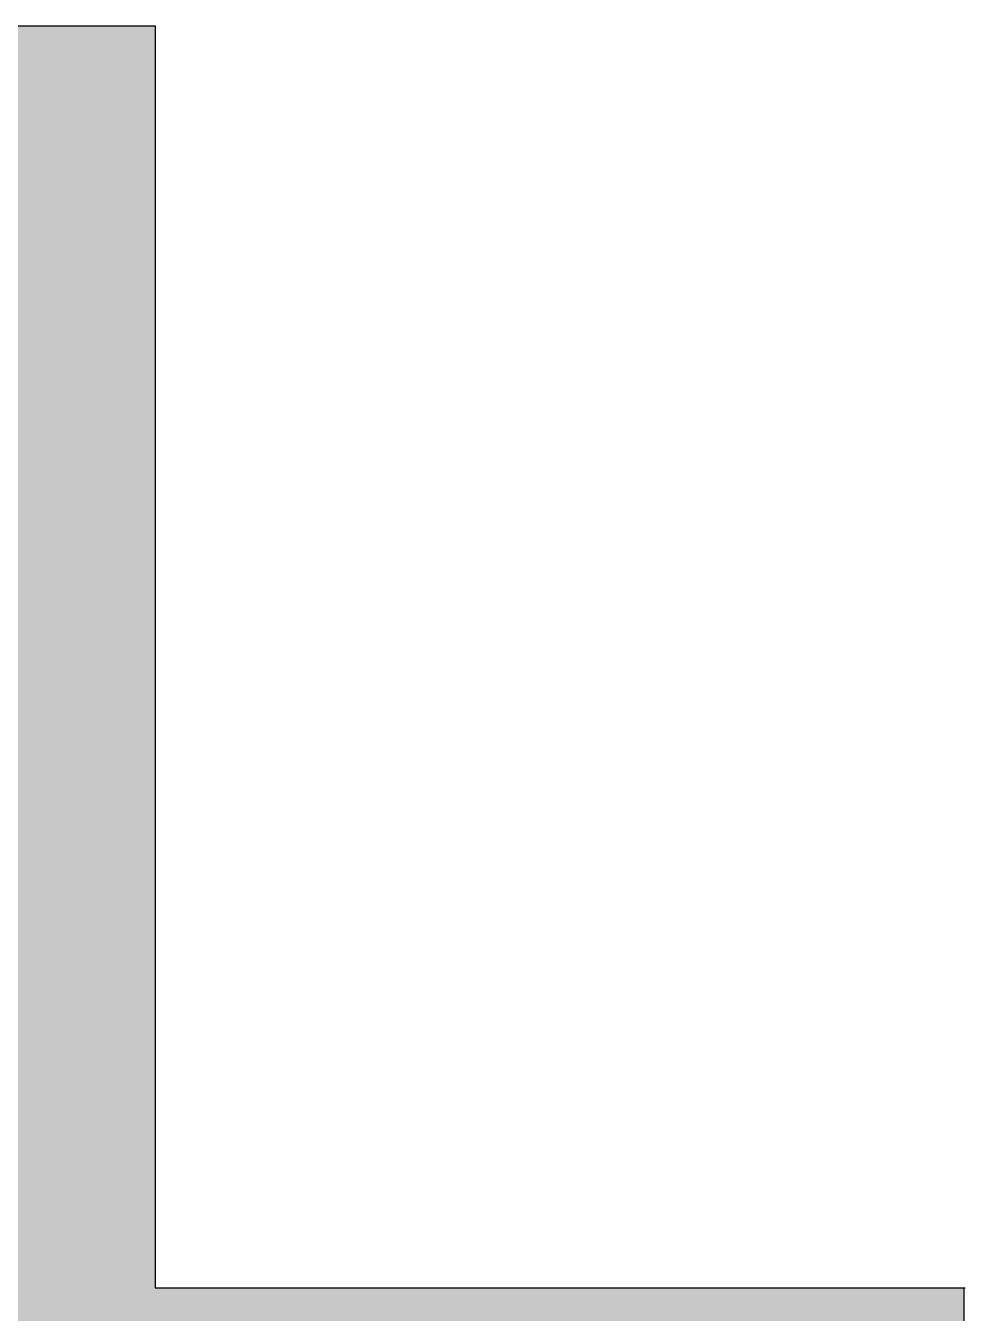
# Model space of a CAD drawing. Header units: millimetres. Extents: x 400382 to 401500, y 4543975 to 4544133.
# Drawn here: x 401425.068 to 401426.34, y 4544051.279 to 4544053.023 of the extents above; entities that cross this region are included whole.
import ezdxf

# ---------------------------------------------------------------- set-up
doc = ezdxf.new("R2010")
doc.units = ezdxf.units.MM
doc.linetypes.add('HIDDEN', pattern=[0.375, 0.25, -0.125])
for name, color, linetype in [('kesit prota', 1, 'Continuous'), ('kesit tarama prota', 252, 'Continuous'), ('merdiven prota', 2, 'Continuous')]:
    doc.layers.add(name, color=color, linetype=linetype)

msp = doc.modelspace()

# ---------------------------------------------------------------- hatches: boundary and pattern name
at = {"layer": 'kesit tarama prota'}
h = msp.add_hatch(color=256, dxfattribs=at)
h.dxf.hatch_style = 1
h.paths.add_polyline_path([(401422.6066, 4544051.3195), (401420.4781, 4544050.1134), (401426.3387, 4544050.1134), (401426.3387, 4544051.3134), (401425.243, 4544051.3134), (401425.243, 4544053.0234), (401424.943, 4544053.0234), (401424.943, 4544052.8734), (401424.643, 4544052.8734), (401424.643, 4544052.7034), (401424.343, 4544052.7034), (401424.343, 4544052.5334), (401424.043, 4544052.5334), (401424.043, 4544052.3634), (401423.743, 4544052.3634), (401423.743, 4544052.1934), (401423.443, 4544052.1934), (401423.443, 4544052.0234), (401423.143, 4544052.0234), (401423.143, 4544051.8534), (401422.843, 4544051.8534), (401422.843, 4544051.6834), (401422.543, 4544051.6834), (401422.543, 4544051.5134), (401422.243, 4544051.5134), (401422.243, 4544051.3434), (401421.943, 4544051.3434), (401421.943, 4544051.1734), (401421.643, 4544051.1734), (401421.643, 4544051.0034), (401421.343, 4544051.0034), (401421.343, 4544050.8334), (401421.043, 4544050.8334), (401421.043, 4544050.6634), (401420.743, 4544050.6634), (401420.743, 4544050.4934), (401420.443, 4544050.4934), (401420.443, 4544050.3234), (401419.243, 4544050.3234), (401419.243, 4544050.1534), (401418.943, 4544050.1534), (401418.943, 4544049.9834), (401418.643, 4544049.9834), (401418.643, 4544049.8134), (401418.343, 4544049.8134), (401418.343, 4544049.6434), (401418.043, 4544049.6434), (401418.043, 4544049.4734), (401417.743, 4544049.4734), (401417.743, 4544049.3034), (401417.443, 4544049.3034), (401417.443, 4544049.1334), (401417.143, 4544049.1334), (401417.143, 4544048.9634), (401415.683, 4544048.9634), (401415.683, 4544048.7634), (401417.083, 4544048.7634), (401417.083, 4544046.1525), (401417.683, 4544046.1525), (401417.683, 4544049.0395), (401419.5781, 4544050.1134), (401420.4781, 4544050.1134), (401422.6066, 4544051.3195), (401424.943, 4544052.6435), (401424.943, 4544051.3134)])

# ---------------------------------------------------------------- linework, layer by layer
at = {"layer": 'kesit prota', "color": 1}
msp.add_lwpolyline([(401422.843, 4544051.8534), (401423.143, 4544051.8534), (401423.143, 4544052.0234), (401423.443, 4544052.0234), (401423.443, 4544052.1934), (401423.743, 4544052.1934), (401423.743, 4544052.3634), (401424.043, 4544052.3634), (401424.043, 4544052.5334), (401424.343, 4544052.5334), (401424.343, 4544052.7034), (401424.643, 4544052.7034), (401424.643, 4544052.8734), (401424.943, 4544052.8734), (401424.943, 4544053.0234), (401425.243, 4544053.0234), (401425.243, 4544051.3134), (401426.3404, 4544051.3134)], dxfattribs=at)
at = {"layer": 'merdiven prota', "linetype": 'HIDDEN', "ltscale": 10}
msp.add_lwpolyline([(401426.3387, 4544051.3134), (401426.3387, 4544050.1134)], dxfattribs=at)

doc.saveas('drawing.dxf')
